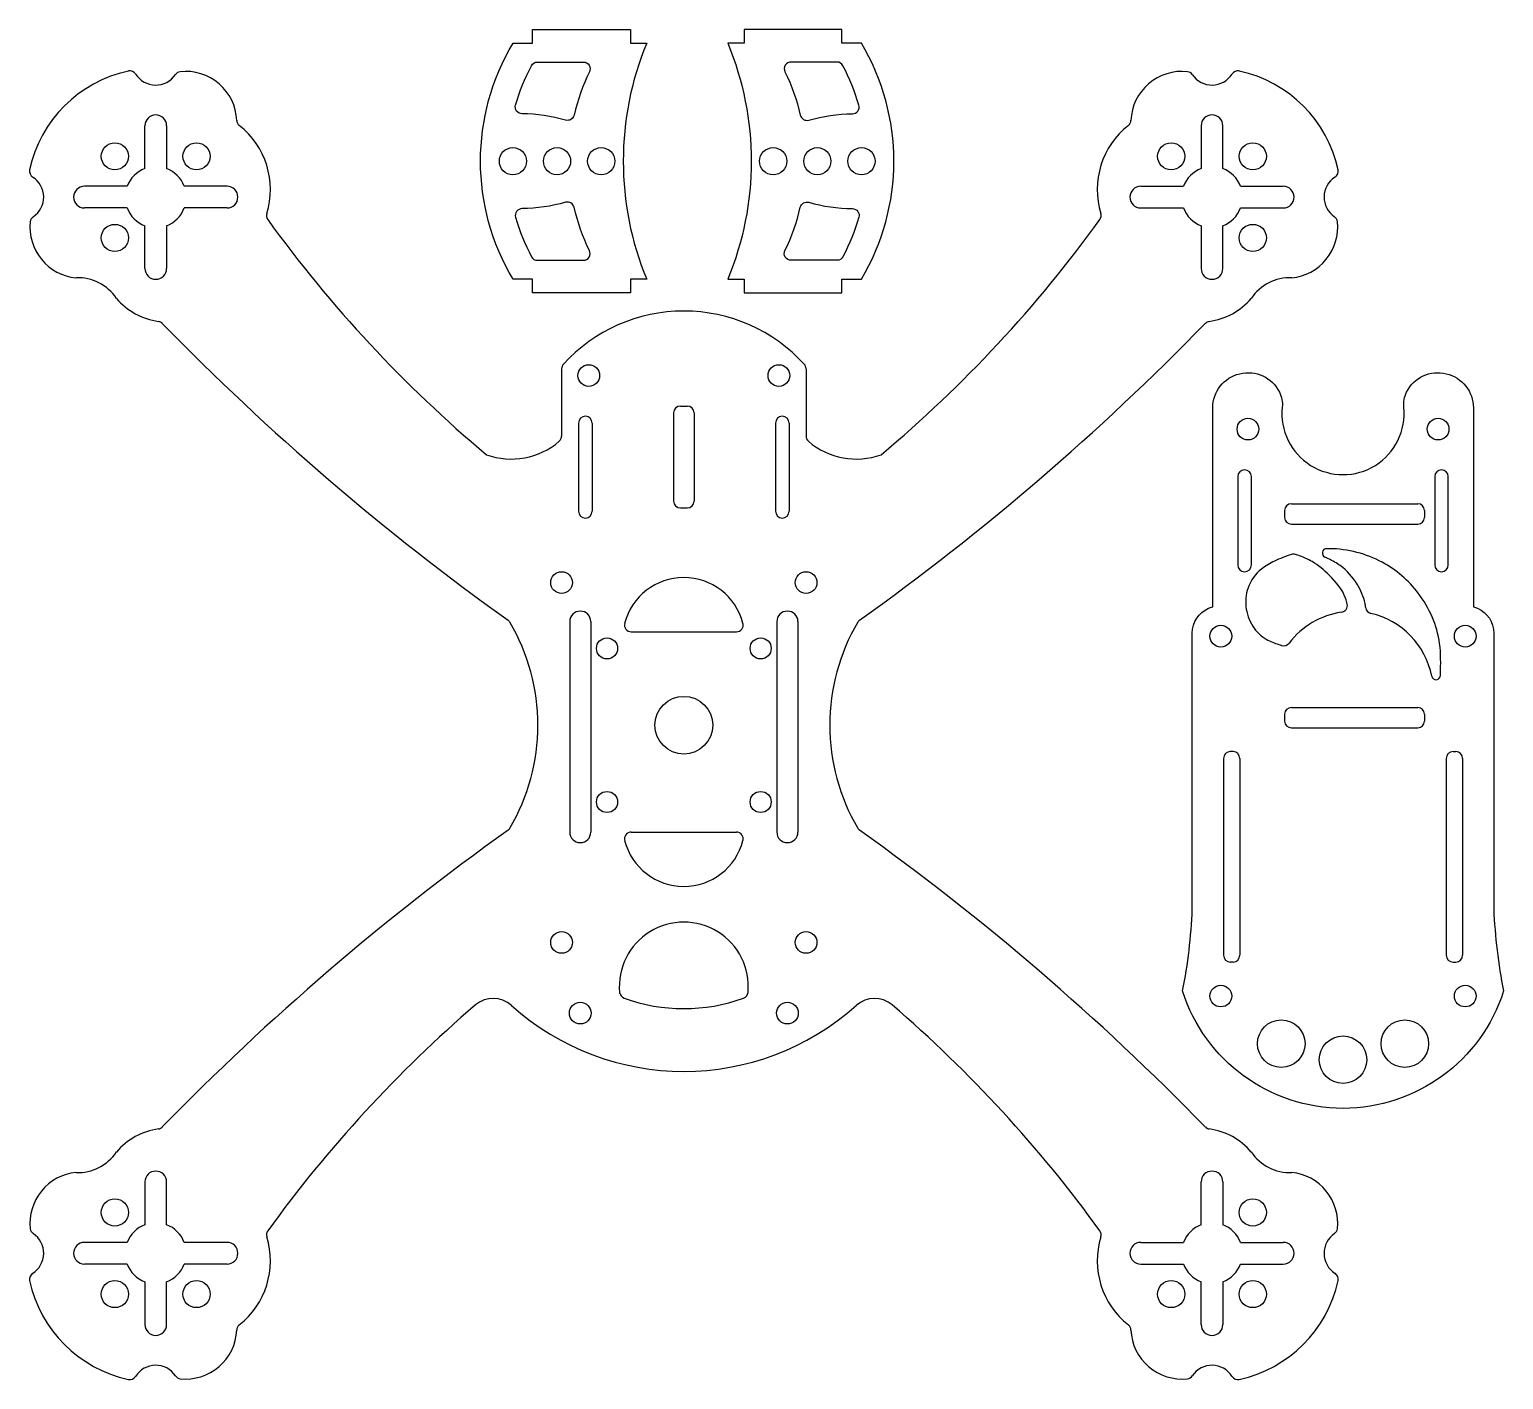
# Model space of a CAD drawing. Header units: millimetres. Extents: x 89 to 306, y 37 to 236.
import ezdxf

# ---------------------------------------------------------------- set-up
doc = ezdxf.new("R2010")
doc.units = ezdxf.units.MM
doc.layers.add('Layer1', color=90, linetype='Continuous')
doc.layers.add('Layer2', color=210, linetype='Continuous')

msp = doc.modelspace()

# ---------------------------------------------------------------- linework, layer by layer
for p, q in [((106.18, 215.39), (106.18, 221.68)), ((109.38, 221.68), (109.38, 215.39)), ((261.75, 221.68), (261.75, 215.39)), ((264.95, 215.39), (264.95, 221.68)), ((103.58, 212.78), (97.28, 212.78)), ((118.28, 212.78), (111.99, 212.78)), ((252.85, 212.78), (259.14, 212.78)), ((267.55, 212.78), (273.85, 212.78)), ((103.58, 209.58), (97.28, 209.58)), ((118.28, 209.58), (111.99, 209.58)), ((252.85, 209.58), (259.14, 209.58)), ((267.55, 209.58), (273.85, 209.58)), ((106.18, 200.68), (106.18, 206.98)), ((109.38, 206.98), (109.38, 200.68)), ((261.75, 206.98), (261.75, 200.68)), ((264.95, 200.68), (264.95, 206.98)), ((167.56, 185.89), (167.56, 175.97)), ((203.56, 185.89), (203.56, 175.97)), ((185.06, 180.4), (186.06, 180.4)), ((184.06, 179.4), (184.06, 166.4)), ((187.06, 179.4), (187.06, 166.4)), ((170.06, 177.9), (170.06, 164.9)), ((172.06, 177.9), (172.06, 164.9)), ((199.06, 177.9), (199.06, 164.9)), ((201.06, 177.9), (201.06, 164.9)), ((185.06, 165.4), (186.06, 165.4)), ((168.76, 148.65), (168.76, 117.65)), ((171.86, 148.65), (171.86, 117.65)), ((199.26, 148.65), (199.26, 117.65)), ((202.36, 148.65), (202.36, 117.65)), ((177.82, 147.15), (193.31, 147.15)), ((177.82, 117.65), (193.31, 117.65)), ((106.18, 66.12), (106.18, 59.82)), ((109.38, 59.82), (109.38, 66.12)), ((261.75, 59.82), (261.75, 66.12)), ((264.95, 66.12), (264.95, 59.82)), ((103.58, 57.22), (97.28, 57.22)), ((118.28, 57.22), (111.99, 57.22)), ((252.85, 57.22), (259.14, 57.22)), ((267.55, 57.22), (273.85, 57.22)), ((103.58, 54.02), (97.28, 54.02)), ((118.28, 54.02), (111.99, 54.02)), ((252.85, 54.02), (259.14, 54.02)), ((267.55, 54.02), (273.85, 54.02)), ((106.18, 51.41), (106.18, 45.12)), ((109.38, 45.12), (109.38, 51.41)), ((261.75, 45.12), (261.75, 51.41)), ((264.95, 51.41), (264.95, 45.12))]:
    msp.add_line(p, q)
for centre, radius in [((101.77, 217.19), 2), ((113.79, 217.19), 2), ((257.34, 217.19), 2), ((269.36, 217.19), 2), ((101.77, 205.17), 2), ((269.36, 205.17), 2), ((171.56, 184.9), 1.6), ((199.56, 184.9), 1.6), ((167.56, 154.4), 1.6), ((203.56, 154.4), 1.6), ((174.25, 144.71), 1.55), ((196.88, 144.71), 1.55), ((174.25, 122.09), 1.55), ((196.88, 122.09), 1.55), ((167.56, 101.4), 1.6), ((203.56, 101.4), 1.6), ((170.31, 90.99), 1.6), ((200.81, 90.99), 1.6), ((101.77, 61.63), 2), ((269.36, 61.63), 2), ((101.77, 49.61), 2), ((113.79, 49.61), 2), ((257.34, 49.61), 2), ((269.36, 49.61), 2)]:
    msp.add_circle(centre, radius)
at = {"linetype": 'Continuous'}
msp.add_circle((185.56, 133.4), 4.25, dxfattribs=at)
for centre, radius, start, end in [((107.78, 211.18), 19, 102.196, 167.804), ((103.98, 228.78), 1, 32.3251, 102.196), ((107.78, 231.18), 3.5, 212.3251, 325.9448), ((111.51, 228.66), 1, 96.2068, 145.9448), ((112.21, 222.2), 7.5, 2.1926, 96.2068), ((258.91, 222.2), 7.5, 83.7932, 177.8074), ((259.62, 228.66), 1, 34.0552, 83.7932), ((263.35, 231.18), 3.5, 214.0552, 327.6749), ((267.15, 228.78), 1, 77.804, 147.6749), ((263.35, 211.18), 19, 12.196, 77.804), ((107.78, 221.68), 1.6, 0, 180), ((120.71, 222.53), 1, 182.1926, 231.831), ((112.67, 212.3), 12, 342.8369, 51.831), ((258.45, 212.3), 12, 128.169, 197.1631), ((250.42, 222.53), 1, 308.169, 357.8074), ((263.35, 221.68), 1.6, 0, 180), ((90.19, 214.98), 1, 167.804, 237.6749), ((107.78, 211.18), 4.5, 110.8275, 159.1725), ((107.78, 211.18), 4.5, 20.8275, 69.1725), ((263.35, 211.18), 4.5, 110.8275, 159.1725), ((263.35, 211.18), 4.5, 20.8275, 69.1725), ((280.94, 214.98), 1, 302.3251, 12.196), ((87.78, 211.18), 3.5, 304.0552, 57.6749), ((97.28, 211.18), 1.6, 90, 270), ((118.28, 211.18), 1.6, 270, 90), ((252.85, 211.18), 1.6, 90, 270), ((273.85, 211.18), 1.6, 270, 90), ((283.35, 211.18), 3.5, 122.3251, 235.9448), ((107.78, 211.18), 4.5, 200.8275, 249.1725), ((107.78, 211.18), 4.5, 290.8275, 339.1725), ((125.09, 208.47), 1, 162.8369, 215.8638), ((246.03, 208.47), 1, 324.1362, 17.1631), ((263.35, 211.18), 4.5, 200.8275, 249.1725), ((263.35, 211.18), 4.5, 290.8275, 339.1725), ((96.76, 206.75), 7.5, 173.7932, 264.4684), ((90.3, 207.45), 1, 124.0552, 173.7932), ((280.37, 320.72), 192.61, 215.8638, 229.9711), ((90.75, 320.72), 192.61, 310.0289, 324.1362), ((274.36, 206.75), 7.5, 275.5316, 6.2068), ((280.83, 207.45), 1, 6.2068, 55.9448), ((107.78, 200.68), 1.6, 180, 0), ((263.35, 200.68), 1.6, 180, 0), ((96.38, 192.58), 6.71, 33.2503, 92.9044), ((274.75, 192.58), 6.71, 87.0956, 146.7497), ((109.59, 202.77), 10, 220.5836, 261.8964), ((261.54, 202.77), 10, 278.1036, 319.4164), ((185.56, 170.4), 24, 42.3426, 137.6574), ((108.04, 191.88), 1, 44.2458, 81.8964), ((378.74, 455.55), 376.89, 224.2458, 234.4614), ((-7.62, 455.55), 376.89, 305.5386, 315.7542), ((263.09, 191.88), 1, 98.1036, 135.7542), ((168.56, 185.89), 1, 137.6574, 180), ((202.56, 185.89), 1, 0, 42.3426), ((185.06, 179.4), 1, 90, 180), ((186.06, 179.4), 1, 0, 90), ((171.06, 177.9), 1, 0, 180), ((200.06, 177.9), 1, 0, 180), ((166.56, 175.97), 1, 310.7373, 0), ((204.56, 175.97), 1, 180, 229.2627), ((160.17, 183.4), 10.8, 250.1137, 310.7373), ((210.96, 183.4), 10.8, 229.2627, 289.8863), ((185.06, 166.4), 1, 180, 270), ((186.06, 166.4), 1, 270, 0), ((171.06, 164.9), 1, 180, 0), ((200.06, 164.9), 1, 180, 0), ((185.56, 146.15), 9, 14.4775, 165.5225), ((170.31, 148.65), 1.55, 0, 180), ((200.81, 148.65), 1.55, 0, 180), ((159.09, 148.05), 1, 30.3363, 54.4614), ((134.06, 133.4), 30, 0, 30.3363), ((177.82, 148.15), 1, 165.5225, 270), ((193.31, 148.15), 1, 270, 14.4775), ((237.06, 133.4), 30, 149.6637, 180), ((212.03, 148.05), 1, 125.5386, 149.6637), ((134.06, 133.4), 30, 329.6637, 0), ((237.06, 133.4), 30, 180, 210.3363), ((378.74, -188.75), 376.89, 125.5386, 135.7542), ((159.09, 118.75), 1, 305.5386, 329.6637), ((170.31, 117.65), 1.55, 180, 0), ((177.82, 116.65), 1, 90, 194.4775), ((193.31, 116.65), 1, 345.5225, 90), ((200.81, 117.65), 1.55, 180, 0), ((212.03, 118.75), 1, 210.3363, 234.4614), ((-7.62, -188.75), 376.89, 44.2458, 54.4614), ((185.56, 118.65), 9, 194.4775, 345.5225), ((185.56, 94.9), 9.5, 354.7676, 185.2324), ((177.1, 94.13), 1, 185.2324, 250.2094), ((194.03, 94.13), 1, 289.7906, 354.7676), ((280.37, -53.92), 192.61, 130.6566, 144.1362), ((157.49, 89.16), 4, 48.0591, 130.6566), ((185.56, 120.4), 38, 228.0591, 311.9409), ((185.56, 117.65), 26, 250.2094, 289.7906), ((213.64, 89.16), 4, 49.3434, 131.9409), ((90.75, -53.92), 192.61, 35.8638, 49.3434), ((109.59, 64.03), 10, 98.1036, 139.4164), ((108.04, 74.92), 1, 278.1036, 315.7542), ((263.09, 74.92), 1, 224.2458, 261.8964), ((261.54, 64.03), 10, 40.5836, 81.8964), ((96.38, 74.22), 6.71, 267.0956, 326.7497), ((274.75, 74.22), 6.71, 213.2503, 272.9044), ((96.76, 60.05), 7.5, 95.5316, 186.2068), ((107.78, 66.12), 1.6, 0, 180), ((263.35, 66.12), 1.6, 0, 180), ((274.36, 60.05), 7.5, 353.7932, 84.4684), ((90.3, 59.35), 1, 186.2068, 235.9448), ((107.78, 55.62), 4.5, 110.8275, 159.1725), ((107.78, 55.62), 4.5, 20.8275, 69.1725), ((125.09, 58.33), 1, 144.1362, 197.1631), ((246.03, 58.33), 1, 342.8369, 35.8638), ((263.35, 55.62), 4.5, 110.8275, 159.1725), ((263.35, 55.62), 4.5, 20.8275, 69.1725), ((280.83, 59.35), 1, 304.0552, 353.7932), ((87.78, 55.62), 3.5, 302.3251, 55.9448), ((97.28, 55.62), 1.6, 90, 270), ((118.28, 55.62), 1.6, 270, 90), ((112.67, 54.5), 12, 308.169, 17.1631), ((258.45, 54.5), 12, 162.8369, 231.831), ((252.85, 55.62), 1.6, 90, 270), ((273.85, 55.62), 1.6, 270, 90), ((283.35, 55.62), 3.5, 124.0552, 237.6749), ((90.19, 51.82), 1, 122.3251, 192.196), ((107.78, 55.62), 4.5, 200.8275, 249.1725), ((107.78, 55.62), 4.5, 290.8275, 339.1725), ((263.35, 55.62), 4.5, 200.8275, 249.1725), ((263.35, 55.62), 4.5, 290.8275, 339.1725), ((280.94, 51.82), 1, 347.804, 57.6749), ((107.78, 55.62), 19, 192.196, 257.804), ((263.35, 55.62), 19, 282.196, 347.804), ((107.78, 45.12), 1.6, 180, 0), ((112.21, 44.6), 7.5, 263.7932, 357.8074), ((120.71, 44.28), 1, 128.169, 177.8074), ((250.42, 44.28), 1, 2.1926, 51.831), ((258.91, 44.6), 7.5, 182.1926, 276.2068), ((263.35, 45.12), 1.6, 180, 0), ((107.78, 35.62), 3.5, 34.0552, 147.6749), ((263.35, 35.62), 3.5, 32.3251, 145.9448), ((103.98, 38.02), 1, 257.804, 327.6749), ((111.51, 38.14), 1, 214.0552, 263.7932), ((259.62, 38.14), 1, 276.2068, 325.9448), ((267.15, 38.02), 1, 212.3251, 282.196)]:
    msp.add_arc(centre, radius, start, end)
at = {"layer": 'Layer1'}
for p, q in [((274.05, 165.01), (274.05, 164.01)), ((275.05, 166.01), (293.65, 166.01)), ((294.65, 165.01), (294.65, 164.01)), ((275.05, 163.01), (293.65, 163.01)), ((274.05, 135.01), (274.05, 134.01)), ((275.05, 136.01), (293.65, 136.01)), ((294.65, 135.01), (294.65, 134.01)), ((275.05, 133.01), (293.65, 133.01)), ((265.05, 128.51), (265.05, 99.51)), ((266.45, 129.51), (266.05, 129.51)), ((267.45, 128.51), (267.45, 99.51)), ((297.85, 128.51), (297.85, 99.51)), ((298.85, 129.51), (299.25, 129.51)), ((300.25, 128.51), (300.25, 99.51)), ((266.45, 98.51), (266.05, 98.51)), ((298.85, 98.51), (299.25, 98.51))]:
    msp.add_line(p, q, dxfattribs=at)
for points in [[(304.85, 106.3, 0.039423), (306.29, 94.25, -0.731467), (259.02, 94.25, 0.039423), (260.45, 106.3), (260.45, 146.97, -0.298217), (262.85, 150.64, -0.035411), (263.45, 150.85), (263.45, 180.12, -0.789702), (273.29, 182.46, -0.1441), (273.7, 180.24, 1.110465), (291.6, 180.24, -0.1441), (292.01, 182.46, -0.789702), (301.85, 180.12), (301.85, 150.85, -0.035411), (302.45, 150.64, -0.298217), (304.85, 146.97)], [(267.15, 170.01), (267.15, 157.01, 1), (269.15, 157.01), (269.15, 170.01, 1)], [(296.15, 170.01), (296.15, 157.01, 1), (298.15, 157.01), (298.15, 170.01, 1)]]:
    msp.add_lwpolyline(points, format="xyb", close=True, dxfattribs=at)
for centre, radius in [((268.65, 177.01), 1.6), ((296.65, 177.01), 1.6), ((264.65, 146.51), 1.6), ((300.65, 146.51), 1.6), ((264.65, 93.51), 1.6), ((300.65, 93.51), 1.6), ((273.55, 86.49), 3.5), ((291.75, 86.49), 3.5), ((282.65, 84.13), 3.5)]:
    msp.add_circle(centre, radius, dxfattribs=at)
for centre, radius, start, end in [((275.05, 165.01), 1, 90, 180), ((293.65, 165.01), 1, 0, 90), ((275.05, 164.01), 1, 180, 270), ((293.65, 164.01), 1, 270, 0), ((275.35, 157.59), 1, 71.4646, 107.6387), ((280.25, 158.75), 0.65, 90.7128, 244.2913), ((284.12, 138.35), 11.81, 98.2214, 142.7911), ((282.29, 151.03), 1, 278.2214, 12.5391), ((286.98, 150.84), 1, 187.5567, 257.0973), ((284.12, 138.35), 11.81, 11.113, 77.0973), ((273.92, 146.1), 1, 251.8942, 322.7911), ((296.35, 140.75), 0.65, 191.113, 358.6612), ((275.05, 135.01), 1, 90, 180), ((293.65, 135.01), 1, 0, 90), ((275.05, 134.01), 1, 180, 270), ((293.65, 134.01), 1, 270, 0), ((266.05, 128.51), 1, 90, 180), ((266.45, 128.51), 1, 0, 90), ((298.85, 128.51), 1, 90, 180), ((299.25, 128.51), 1, 0, 90), ((266.05, 99.51), 1, 180, 270), ((266.45, 99.51), 1, 270, 0), ((298.85, 99.51), 1, 180, 270), ((299.25, 99.51), 1, 270, 0)]:
    msp.add_arc(centre, radius, start, end, dxfattribs=at)
for points, knots in [([(275.05, 158.55), (274.2, 158.28), (272.66, 157.67), (270.23, 156.32), (268.38, 153.82), (268.16, 150.49), (269.29, 147.64), (271.32, 145.9), (272.79, 145.42), (273.41, 145.22), (273.47, 145.19), (273.54, 145.17), (273.61, 145.15)], [33.278769, 33.278769, 33.278769, 33.278769, 35.93277, 38.174441, 41.57294, 44.716598, 47.79337, 50.469296, 52.412007, 52.412007, 52.412007, 52.620772, 52.620772, 52.620772, 52.620772]), ([(283.27, 151.25), (283.2, 151.54), (282.76, 153.14), (280.9, 155.35), (278.43, 157.46), (276.61, 158.22), (275.77, 158.51), (275.67, 158.54)], [1.628368, 1.628368, 1.628368, 1.628368, 2.50276, 6.666081, 9.886558, 12.220662, 12.537413, 12.537413, 12.537413, 12.537413]), ([(297, 140.74), (297, 140.78), (297, 140.83), (297, 140.87), (297.04, 142.4), (297.14, 146.63), (294.4, 152.95), (288.4, 158.06), (283.22, 159.4), (280.39, 159.4), (280.24, 159.4)], [-0.13063, -0.13063, -0.13063, -0.13063, 0, 0, 0, 4.576467, 12.631903, 19.610603, 27.611731, 28.04584, 28.04584, 28.04584, 28.04584]), ([(285.99, 150.71), (285.96, 150.92), (285.77, 152.12), (284.76, 154.43), (282.8, 156.7), (280.93, 157.7), (280.15, 158.08), (279.97, 158.17)], [1.415794, 1.415794, 1.415794, 1.415794, 2.040259, 5.0971, 8.794779, 10.800796, 11.405761, 11.405761, 11.405761, 11.405761])]:
    msp.add_open_spline(points, degree=3, knots=knots, dxfattribs=at)
at = {"layer": 'Layer2'}
for points in [[(160.41, 233.87), (163.29, 233.87), (163.29, 235.87), (177.69, 235.87), (177.69, 233.87), (180.09, 233.87, 0.198291), (180.09, 199.07), (177.69, 199.07), (177.69, 197.07), (163.29, 197.07), (163.29, 199.07), (160.41, 199.07, -0.275272)], [(211.71, 233.87), (208.83, 233.87), (208.83, 235.87), (194.43, 235.87), (194.43, 233.87), (192.03, 233.87, -0.198291), (192.03, 199.07), (194.43, 199.07), (194.43, 197.07), (208.83, 197.07), (208.83, 199.07), (211.71, 199.07, 0.275272)], [(163.12, 230.54, -0.277479), (164, 231.07), (170.76, 231.07, -0.554432), (171.66, 229.63, 0.056533), (169.4, 223.26, -0.428626), (168.15, 222.52, 0.066527), (161.73, 223.46, -0.494918), (160.78, 224.73, -0.052326)], [(208.99, 230.54, 0.277479), (208.11, 231.07), (201.36, 231.07, 0.554432), (200.46, 229.63, -0.056533), (202.72, 223.26, 0.428626), (203.97, 222.52, -0.066527), (210.39, 223.46, 0.494918), (211.34, 224.73, 0.052326)], [(163.12, 202.4, 0.277479), (164, 201.87), (170.76, 201.87, 0.554432), (171.66, 203.31, -0.056533), (169.4, 209.68, 0.428626), (168.15, 210.42, -0.066527), (161.73, 209.48, 0.494918), (160.78, 208.21, 0.052326)], [(208.99, 202.4, -0.277479), (208.11, 201.87), (201.36, 201.87, -0.554432), (200.46, 203.31, 0.056533), (202.72, 209.68, -0.428626), (203.97, 210.42, 0.066527), (210.39, 209.48, -0.494918), (211.34, 208.21, -0.052326)]]:
    msp.add_lwpolyline(points, format="xyb", close=True, dxfattribs=at)
for centre in [(160.39, 216.47), (166.89, 216.47), (173.39, 216.47), (198.72, 216.47), (205.22, 216.47), (211.72, 216.47)]:
    msp.add_circle(centre, 2, dxfattribs=at)

doc.saveas('drawing.dxf')
